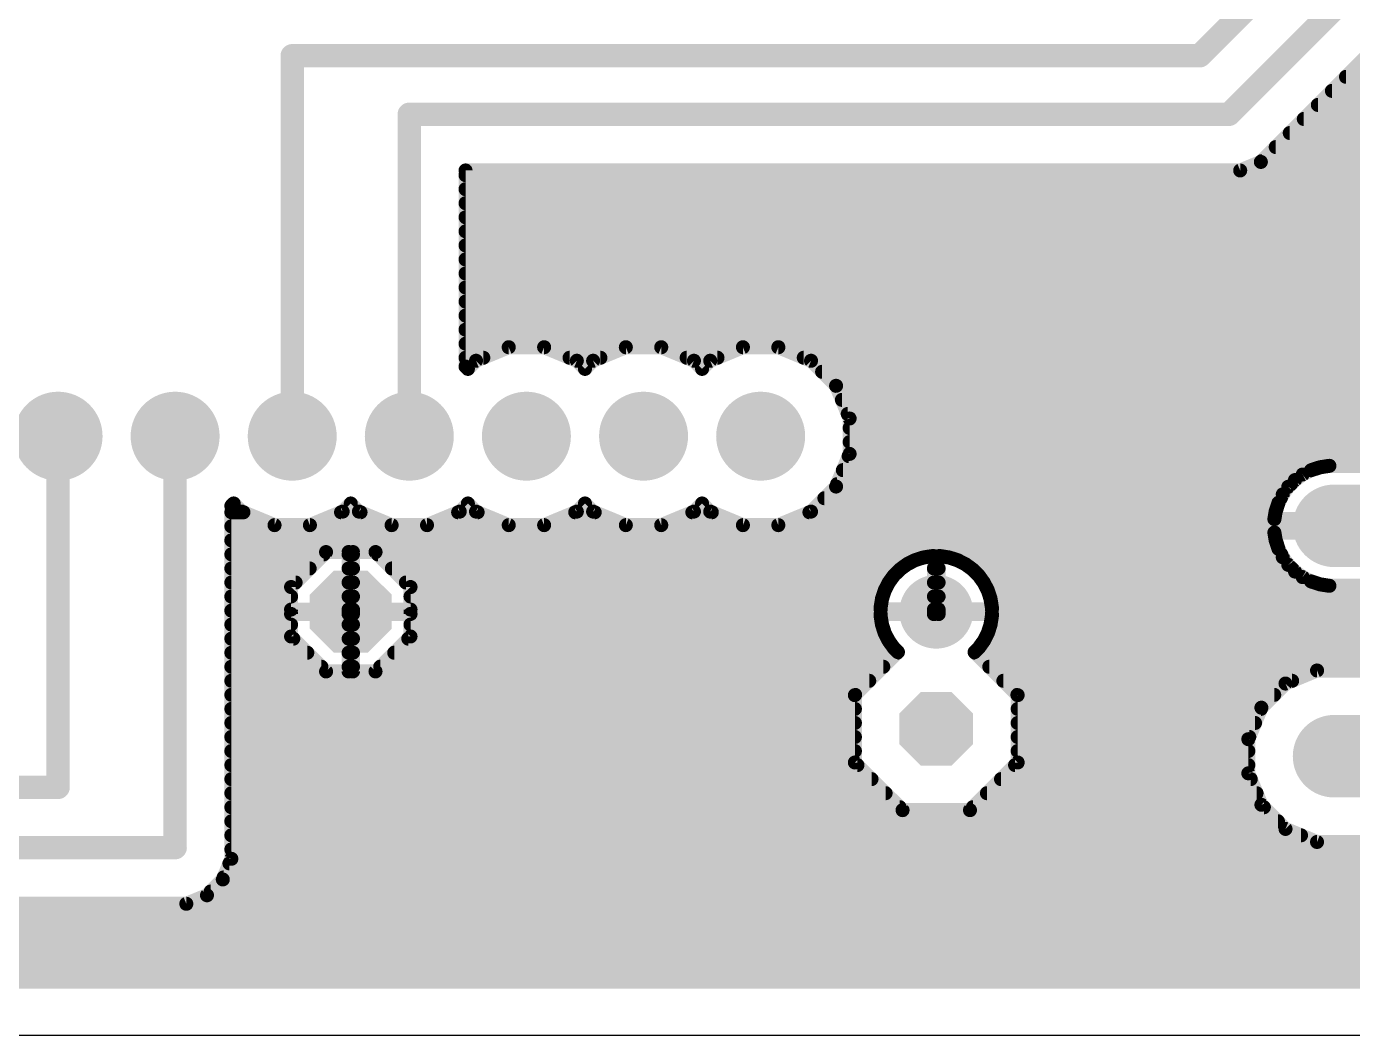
# Model space of a CAD drawing. Header units: millimetres. Extents: x 0 to 653, y 0 to 287.
# Drawn here: x 43.45 to 72.21, y 96.1 to 118 of the extents above; entities that cross this region are included whole.
import ezdxf

# ---------------------------------------------------------------- set-up
doc = ezdxf.new("R2010")
doc.units = ezdxf.units.MM
for name, color, linetype in [('16', 7, 'Continuous'), ('17', 7, 'Continuous'), ('18', 7, 'Continuous'), ('20', 7, 'Continuous')]:
    doc.layers.add(name, color=color, linetype=linetype)

# ---------------------------------------------------------------- blocks, each defined once
blk = doc.blocks.new('ROUNDP')
at = {"const_width": 0.5}
blk.add_lwpolyline([(0, -0.25, 1), (0, 0.25, 1), (0, -0.25)], format="xyb", dxfattribs=at)
blk = doc.blocks.new('OCTAGONP')
at = {"const_width": 0.5}
blk.add_lwpolyline([(-0.25, -0.1036), (-0.25, 0.1036), (-0.1036, 0.25), (0.1036, 0.25), (0.25, 0.1036), (0.25, -0.1036), (0.1036, -0.25), (-0.1036, -0.25), (-0.25, -0.1036), (-0.25, 0.1036)], dxfattribs=at)
blk = doc.blocks.new('LONGP100')
at = {"const_width": 1}
blk.add_lwpolyline([(-0.5, 0), (0.5, 0)], dxfattribs=at)
at = {"const_width": 0.5}
for points in [[(-0.5, 0.25, 1), (-0.5, -0.25)], [(0.5, -0.25, 1), (0.5, 0.25)]]:
    blk.add_lwpolyline(points, format="xyb", dxfattribs=at)
blk = doc.blocks.new('ROUNDV')
at = {"const_width": 0.5}
blk.add_lwpolyline([(0, -0.25, 1), (0, 0.25, 1), (0, -0.25)], format="xyb", dxfattribs=at)

msp = doc.modelspace()

# ---------------------------------------------------------------- linework, layer by layer
at = {"layer": '16'}
for points, const_width in [([(68.897, 117.36), (83.82, 132.283)], 0.508), ([(69.532, 116.09), (84.455, 131.013)], 0.508), ([(84.96, 129.793), (70.223, 115.057)], 0.305), ([(49.212, 109.105), (49.212, 117.36)], 0.508), ([(49.212, 117.36), (68.897, 117.36)], 0.508), ([(72.07, 116.903), (86.347, 116.903)], 0.305), ([(71.765, 116.598), (86.347, 116.598)], 0.305), ([(51.752, 109.105), (51.752, 116.09)], 0.508), ([(51.752, 116.09), (69.532, 116.09)], 0.508), ([(71.46, 116.293), (86.347, 116.293)], 0.305), ([(71.155, 115.989), (86.347, 115.989)], 0.305), ([(70.85, 115.684), (86.347, 115.684)], 0.305), ([(70.546, 115.379), (86.347, 115.379)], 0.305), ([(70.223, 115.057), (69.775, 114.871)], 0.305), ([(70.241, 115.074), (86.347, 115.074)], 0.305), ([(69.775, 114.871), (52.972, 114.871)], 0.305), ([(52.972, 114.871), (52.972, 110.616)], 0.305), ([(52.972, 114.769), (86.347, 114.769)], 0.305), ([(52.972, 114.465), (86.347, 114.465)], 0.305), ([(52.972, 114.16), (86.347, 114.16)], 0.305), ([(52.972, 113.855), (86.347, 113.855)], 0.305), ([(52.972, 113.55), (86.347, 113.55)], 0.305), ([(52.972, 113.245), (86.347, 113.245)], 0.305), ([(52.972, 112.941), (86.347, 112.941)], 0.305), ([(52.972, 112.636), (86.347, 112.636)], 0.305), ([(52.972, 112.331), (86.347, 112.331)], 0.305), ([(52.972, 112.026), (86.347, 112.026)], 0.305), ([(52.972, 111.721), (86.347, 111.721)], 0.305), ([(52.972, 111.417), (86.347, 111.417)], 0.305), ([(52.972, 111.112), (86.347, 111.112)], 0.305), ([(53.199, 110.742), (53.908, 111.036)], 0.305), ([(53.908, 111.036), (54.676, 111.036)], 0.305), ([(54.676, 111.036), (55.386, 110.742)], 0.305), ([(55.739, 110.742), (56.449, 111.036)], 0.305), ([(56.449, 111.036), (57.217, 111.036)], 0.305), ([(57.217, 111.036), (57.926, 110.742)], 0.305), ([(58.279, 110.742), (58.989, 111.036)], 0.305), ([(58.989, 111.036), (59.757, 111.036)], 0.305), ([(59.757, 111.036), (60.466, 110.742)], 0.305), ([(52.972, 110.807), (53.357, 110.807)], 0.305), ([(52.972, 110.616), (53.023, 110.565)], 0.305), ([(53.023, 110.565), (53.199, 110.742)], 0.305), ([(55.228, 110.807), (55.897, 110.807)], 0.305), ([(55.386, 110.742), (55.562, 110.565)], 0.305), ([(55.562, 110.565), (55.739, 110.742)], 0.305), ([(57.768, 110.807), (58.437, 110.807)], 0.305), ([(57.926, 110.742), (58.102, 110.565)], 0.305), ([(58.102, 110.565), (58.279, 110.742)], 0.305), ([(60.308, 110.807), (86.347, 110.807)], 0.305), ([(60.466, 110.742), (61.009, 110.199)], 0.305), ([(60.706, 110.502), (86.347, 110.502)], 0.305), ([(61.009, 110.199), (61.303, 109.489)], 0.305), ([(61.01, 110.197), (86.347, 110.197)], 0.305), ([(49.212, 109.74), (49.212, 109.105)], 0.406), ([(51.752, 109.74), (51.752, 109.105)], 0.406), ([(61.136, 109.893), (86.347, 109.893)], 0.305), ([(61.262, 109.588), (86.347, 109.588)], 0.305), ([(61.303, 109.489), (61.303, 108.721)], 0.305), ([(44.133, 101.485), (44.133, 109.105)], 0.508), ([(46.672, 100.177), (46.672, 109.105)], 0.508), ([(61.303, 109.283), (86.347, 109.283)], 0.305), ([(61.303, 108.978), (86.347, 108.978)], 0.305), ([(61.303, 108.721), (61.009, 108.012)], 0.305), ([(61.283, 108.673), (86.347, 108.673)], 0.305), ([(61.157, 108.369), (71.319, 108.369)], 0.305), ([(71.13, 108.274), (71.312, 108.367)], 0.305), ([(71.312, 108.367), (71.507, 108.43)], 0.305), ([(71.507, 108.43), (71.71, 108.462)], 0.305), ([(71.71, 108.462), (72.561, 108.462)], 0.305), ([(61.009, 108.012), (60.466, 107.469)], 0.305), ([(61.031, 108.064), (70.875, 108.064)], 0.305), ([(70.699, 107.842), (70.819, 108.008)], 0.305), ([(70.819, 108.008), (70.964, 108.153)], 0.305), ([(70.964, 108.153), (71.13, 108.274)], 0.305), ([(60.756, 107.759), (70.656, 107.759)], 0.305), ([(70.606, 107.66), (70.699, 107.842)], 0.305), ([(47.943, 107.645), (47.892, 107.594)], 0.305), ([(47.892, 107.594), (47.892, 99.934)], 0.305), ([(47.892, 107.454), (48.154, 107.454)], 0.305), ([(48.119, 107.469), (47.943, 107.645)], 0.305), ([(48.828, 107.175), (48.119, 107.469)], 0.305), ([(50.306, 107.469), (49.596, 107.175)], 0.305), ([(50.271, 107.454), (50.694, 107.454)], 0.305), ([(50.483, 107.645), (50.306, 107.469)], 0.305), ([(50.659, 107.469), (50.483, 107.645)], 0.305), ([(51.368, 107.175), (50.659, 107.469)], 0.305), ([(52.846, 107.469), (52.136, 107.175)], 0.305), ([(52.811, 107.454), (53.234, 107.454)], 0.305), ([(53.023, 107.645), (52.846, 107.469)], 0.305), ([(53.199, 107.469), (53.023, 107.645)], 0.305), ([(53.908, 107.175), (53.199, 107.469)], 0.305), ([(55.386, 107.469), (54.676, 107.175)], 0.305), ([(55.351, 107.454), (55.774, 107.454)], 0.305), ([(55.562, 107.645), (55.386, 107.469)], 0.305), ([(55.739, 107.469), (55.562, 107.645)], 0.305), ([(56.449, 107.175), (55.739, 107.469)], 0.305), ([(57.926, 107.469), (57.217, 107.175)], 0.305), ([(57.891, 107.454), (58.314, 107.454)], 0.305), ([(58.102, 107.645), (57.926, 107.469)], 0.305), ([(58.279, 107.469), (58.102, 107.645)], 0.305), ([(58.989, 107.175), (58.279, 107.469)], 0.305), ([(60.466, 107.469), (59.757, 107.175)], 0.305), ([(60.431, 107.454), (70.541, 107.454)], 0.305), ([(70.517, 107.306), (70.543, 107.465)], 0.305), ([(70.543, 107.465), (70.606, 107.66)], 0.305), ([(47.892, 107.149), (72.561, 107.149)], 0.305), ([(49.596, 107.175), (48.828, 107.175)], 0.305), ([(52.136, 107.175), (51.368, 107.175)], 0.305), ([(54.676, 107.175), (53.908, 107.175)], 0.305), ([(57.217, 107.175), (56.449, 107.175)], 0.305), ([(59.757, 107.175), (58.989, 107.175)], 0.305), ([(72.561, 107.306), (70.517, 107.306)], 0.305), ([(47.892, 106.845), (70.546, 106.845)], 0.305), ([(70.543, 106.855), (70.517, 107.014)], 0.305), ([(70.517, 107.014), (72.561, 107.014)], 0.305), ([(70.606, 106.66), (70.543, 106.855)], 0.305), ([(49.187, 105.832), (49.946, 106.591)], 0.305), ([(49.946, 106.591), (50.435, 106.591)], 0.305), ([(50.435, 106.591), (50.435, 105.343)], 0.305), ([(50.53, 105.343), (50.53, 106.591)], 0.305), ([(50.53, 106.591), (51.019, 106.591)], 0.305), ([(51.019, 106.591), (51.778, 105.832)], 0.305), ([(70.699, 106.478), (70.606, 106.66)], 0.305), ([(47.892, 106.54), (49.895, 106.54)], 0.305), ([(50.435, 106.54), (50.53, 106.54)], 0.305), ([(51.07, 106.54), (70.667, 106.54)], 0.305), ([(62.397, 106.215), (62.55, 106.327)], 0.305), ([(62.55, 106.327), (62.719, 106.413)], 0.305), ([(62.719, 106.413), (62.9, 106.472)], 0.305), ([(62.9, 106.472), (63.087, 106.502)], 0.305), ([(63.087, 106.502), (63.132, 106.502)], 0.305), ([(63.132, 106.502), (63.132, 105.346)], 0.305), ([(63.233, 105.346), (63.233, 106.502)], 0.305), ([(63.233, 106.502), (63.278, 106.502)], 0.305), ([(63.278, 106.502), (63.465, 106.472)], 0.305), ([(63.465, 106.472), (63.646, 106.413)], 0.305), ([(63.646, 106.413), (63.815, 106.327)], 0.305), ([(63.815, 106.327), (63.968, 106.215)], 0.305), ([(70.819, 106.312), (70.699, 106.478)], 0.305), ([(70.964, 106.167), (70.819, 106.312)], 0.305), ([(47.892, 106.235), (49.59, 106.235)], 0.305), ([(50.435, 106.235), (50.53, 106.235)], 0.305), ([(51.375, 106.235), (62.423, 106.235)], 0.305), ([(62.151, 105.927), (62.262, 106.081)], 0.305), ([(62.262, 106.081), (62.397, 106.215)], 0.305), ([(63.132, 106.235), (63.233, 106.235)], 0.305), ([(63.942, 106.235), (70.896, 106.235)], 0.305), ([(63.968, 106.215), (64.103, 106.081)], 0.305), ([(64.103, 106.081), (64.214, 105.927)], 0.305), ([(71.13, 106.047), (70.964, 106.167)], 0.305), ([(71.312, 105.954), (71.13, 106.047)], 0.305), ([(47.892, 105.93), (49.285, 105.93)], 0.305), ([(49.187, 105.343), (49.187, 105.832)], 0.305), ([(50.435, 105.93), (50.53, 105.93)], 0.305), ([(51.679, 105.93), (62.153, 105.93)], 0.305), ([(51.778, 105.832), (51.778, 105.343)], 0.305), ([(62.006, 105.578), (62.064, 105.758)], 0.305), ([(62.064, 105.758), (62.151, 105.927)], 0.305), ([(63.132, 105.93), (63.233, 105.93)], 0.305), ([(64.213, 105.93), (71.385, 105.93)], 0.305), ([(64.214, 105.927), (64.301, 105.758)], 0.305), ([(64.301, 105.758), (64.359, 105.578)], 0.305), ([(71.507, 105.89), (71.312, 105.954)], 0.305), ([(71.71, 105.858), (71.507, 105.89)], 0.305), ([(72.561, 105.858), (71.71, 105.858)], 0.305), ([(47.892, 105.625), (49.187, 105.625)], 0.305), ([(50.435, 105.625), (50.53, 105.625)], 0.305), ([(51.778, 105.625), (62.021, 105.625)], 0.305), ([(61.976, 105.39), (62.006, 105.578)], 0.305), ([(63.132, 105.625), (63.233, 105.625)], 0.305), ([(64.344, 105.625), (86.347, 105.625)], 0.305), ([(64.359, 105.578), (64.389, 105.39)], 0.305), ([(47.892, 105.321), (50.435, 105.321)], 0.305), ([(50.435, 105.343), (49.187, 105.343)], 0.305), ([(49.187, 104.759), (49.187, 105.248)], 0.305), ([(49.187, 105.248), (50.435, 105.248)], 0.305), ([(50.435, 105.248), (50.435, 105.343)], 0.305), ([(50.435, 105.343), (50.53, 105.343)], 0.305), ([(50.53, 105.248), (50.435, 105.248)], 0.305), ([(50.435, 105.248), (50.435, 104)], 0.305), ([(51.778, 105.343), (50.53, 105.343)], 0.305), ([(50.53, 105.343), (50.53, 105.248)], 0.305), ([(50.53, 105.321), (63.132, 105.321)], 0.305), ([(50.53, 104), (50.53, 105.248)], 0.305), ([(50.53, 105.248), (51.778, 105.248)], 0.305), ([(51.778, 105.248), (51.778, 104.759)], 0.305), ([(61.976, 105.346), (61.976, 105.39)], 0.305), ([(63.132, 105.346), (61.976, 105.346)], 0.305), ([(61.976, 105.2), (61.976, 105.244)], 0.305), ([(61.976, 105.244), (63.132, 105.244)], 0.305), ([(62.006, 105.013), (61.976, 105.2)], 0.305), ([(63.132, 105.346), (63.233, 105.346)], 0.305), ([(63.132, 105.244), (63.132, 105.346)], 0.305), ([(64.389, 105.346), (63.233, 105.346)], 0.305), ([(63.233, 105.346), (63.233, 105.244)], 0.305), ([(63.233, 105.321), (86.347, 105.321)], 0.305), ([(63.233, 105.244), (64.389, 105.244)], 0.305), ([(64.389, 105.2), (64.359, 105.013)], 0.305), ([(64.389, 105.39), (64.389, 105.346)], 0.305), ([(64.389, 105.244), (64.389, 105.2)], 0.305), ([(47.892, 105.016), (49.187, 105.016)], 0.305), ([(50.435, 105.016), (50.53, 105.016)], 0.305), ([(51.778, 105.016), (62.005, 105.016)], 0.305), ([(62.064, 104.832), (62.006, 105.013)], 0.305), ([(62.151, 104.663), (62.064, 104.832)], 0.305), ([(64.301, 104.832), (64.214, 104.663)], 0.305), ([(64.359, 105.013), (64.301, 104.832)], 0.305), ([(64.36, 105.016), (86.347, 105.016)], 0.305), ([(47.892, 104.711), (49.235, 104.711)], 0.305), ([(49.946, 104), (49.187, 104.759)], 0.305), ([(50.435, 104.711), (50.53, 104.711)], 0.305), ([(51.778, 104.759), (51.019, 104)], 0.305), ([(51.73, 104.711), (62.126, 104.711)], 0.305), ([(62.262, 104.509), (62.151, 104.663)], 0.305), ([(64.214, 104.663), (64.103, 104.509)], 0.305), ([(64.239, 104.711), (86.347, 104.711)], 0.305), ([(47.892, 104.406), (49.539, 104.406)], 0.305), ([(50.435, 104.406), (50.53, 104.406)], 0.305), ([(51.425, 104.406), (62.337, 104.406)], 0.305), ([(61.417, 103.486), (62.351, 104.42)], 0.305), ([(62.351, 104.42), (62.262, 104.509)], 0.305), ([(64.103, 104.509), (64.014, 104.42)], 0.305), ([(64.014, 104.42), (64.948, 103.486)], 0.305), ([(64.028, 104.406), (86.347, 104.406)], 0.305), ([(47.892, 104.101), (49.844, 104.101)], 0.305), ([(50.435, 104), (49.946, 104)], 0.305), ([(50.435, 104.101), (50.53, 104.101)], 0.305), ([(51.019, 104), (50.53, 104)], 0.305), ([(51.121, 104.101), (62.032, 104.101)], 0.305), ([(64.333, 104.101), (86.347, 104.101)], 0.305), ([(70.758, 103.737), (71.442, 104.021)], 0.305), ([(71.442, 104.021), (73.973, 104.021)], 0.305), ([(47.892, 103.797), (61.727, 103.797)], 0.305), ([(64.638, 103.797), (70.901, 103.797)], 0.305), ([(70.235, 103.214), (70.758, 103.737)], 0.305), ([(47.892, 103.492), (61.423, 103.492)], 0.305), ([(61.417, 102.024), (61.417, 103.486)], 0.305), ([(64.942, 103.492), (70.513, 103.492)], 0.305), ([(64.948, 103.486), (64.948, 102.024)], 0.305), ([(47.892, 103.187), (61.417, 103.187)], 0.305), ([(64.948, 103.187), (70.224, 103.187)], 0.305), ([(69.952, 102.53), (70.235, 103.214)], 0.305), ([(47.892, 102.882), (61.417, 102.882)], 0.305), ([(64.948, 102.882), (70.097, 102.882)], 0.305), ([(47.892, 102.577), (61.417, 102.577)], 0.305), ([(64.948, 102.577), (69.971, 102.577)], 0.305), ([(69.952, 101.79), (69.952, 102.53)], 0.305), ([(47.892, 102.273), (61.417, 102.273)], 0.305), ([(64.948, 102.273), (69.952, 102.273)], 0.305), ([(47.892, 101.968), (61.473, 101.968)], 0.305), ([(62.451, 100.99), (61.417, 102.024)], 0.305), ([(64.948, 102.024), (63.914, 100.99)], 0.305), ([(64.892, 101.968), (69.952, 101.968)], 0.305), ([(70.235, 101.106), (69.952, 101.79)], 0.305), ([(44.133, 101.485), (21.617, 101.485)], 0.508), ([(47.892, 101.663), (61.778, 101.663)], 0.305), ([(64.587, 101.663), (70.004, 101.663)], 0.305), ([(47.892, 101.358), (62.083, 101.358)], 0.305), ([(64.282, 101.358), (70.13, 101.358)], 0.305), ([(70.758, 100.583), (70.235, 101.106)], 0.305), ([(47.892, 101.053), (62.388, 101.053)], 0.305), ([(63.914, 100.99), (62.451, 100.99)], 0.305), ([(63.977, 101.053), (70.288, 101.053)], 0.305), ([(47.892, 100.749), (70.593, 100.749)], 0.305), ([(71.442, 100.3), (70.758, 100.583)], 0.305), ([(20.637, 100.177), (46.672, 100.177)], 0.508), ([(47.892, 100.444), (71.094, 100.444)], 0.305), ([(73.973, 100.3), (71.442, 100.3)], 0.305), ([(47.892, 100.139), (86.347, 100.139)], 0.305), ([(47.892, 99.934), (47.706, 99.486)], 0.305), ([(47.85, 99.834), (86.347, 99.834)], 0.305), ([(47.706, 99.486), (47.363, 99.143)], 0.305), ([(47.724, 99.529), (86.347, 99.529)], 0.305), ([(47.363, 99.143), (46.915, 98.958)], 0.305), ([(47.444, 99.225), (86.347, 99.225)], 0.305), ([(4.108, 98.92), (86.347, 98.92)], 0.305), ([(46.915, 98.958), (20.395, 98.958)], 0.305), ([(4.108, 98.615), (86.347, 98.615)], 0.305), ([(4.106, 98.31), (86.347, 98.31)], 0.305), ([(3.98, 98.005), (86.347, 98.005)], 0.305), ([(3.831, 97.701), (86.347, 97.701)], 0.305), ([(3.526, 97.396), (86.347, 97.396)], 0.305), ([(3.357, 97.269), (86.347, 97.269)], 0.305)]:
    msp.add_lwpolyline(points, dxfattribs=dict(at, const_width=const_width))
for points, const_width in [([(49.212, 117.233, -1), (49.212, 117.487)], 0.254), ([(49.086, 117.36, -1), (49.34, 117.36)], 0.254), ([(68.987, 117.27, -1), (68.808, 117.45)], 0.254), ([(68.897, 117.487, -1), (68.897, 117.233)], 0.254), ([(72.07, 116.827, -1), (72.07, 116.979)], 0.152), ([(71.765, 116.522, -1), (71.765, 116.674)], 0.152), ([(51.626, 116.09, -1), (51.88, 116.09)], 0.254), ([(51.752, 115.963, -1), (51.752, 116.217)], 0.254), ([(69.622, 116, -1), (69.443, 116.18)], 0.254), ([(69.532, 116.217, -1), (69.532, 115.963)], 0.254), ([(71.46, 116.217, -1), (71.46, 116.37)], 0.152), ([(71.155, 115.912, -1), (71.155, 116.065)], 0.152), ([(70.85, 115.608, -1), (70.85, 115.76)], 0.152), ([(70.546, 115.303, -1), (70.546, 115.455)], 0.152), ([(70.277, 115.003, -1), (70.169, 115.11)], 0.152), ([(70.241, 114.998, -1), (70.241, 115.15)], 0.152), ([(70.194, 115.127, -1), (70.252, 114.986)], 0.152), ([(52.972, 114.795, -1), (52.972, 114.947)], 0.152), ([(52.895, 114.871, -1), (53.048, 114.871)], 0.152), ([(52.972, 114.693, -1), (52.972, 114.846)], 0.152), ([(69.804, 114.801, -1), (69.746, 114.941)], 0.152), ([(69.775, 114.947, -1), (69.775, 114.795)], 0.152), ([(52.972, 114.388, -1), (52.972, 114.541)], 0.152), ([(52.972, 114.084, -1), (52.972, 114.236)], 0.152), ([(52.972, 113.779, -1), (52.972, 113.931)], 0.152), ([(52.972, 113.474, -1), (52.972, 113.626)], 0.152), ([(52.972, 113.169, -1), (52.972, 113.322)], 0.152), ([(52.972, 112.864, -1), (52.972, 113.017)], 0.152), ([(52.972, 112.56, -1), (52.972, 112.712)], 0.152), ([(52.972, 112.255, -1), (52.972, 112.407)], 0.152), ([(52.972, 111.95, -1), (52.972, 112.102)], 0.152), ([(52.972, 111.645, -1), (52.972, 111.798)], 0.152), ([(52.972, 111.34, -1), (52.972, 111.493)], 0.152), ([(52.972, 111.036, -1), (52.972, 111.188)], 0.152), ([(53.908, 110.959, -1), (53.908, 111.112)], 0.152), ([(53.879, 111.106, -1), (53.938, 110.965)], 0.152), ([(54.647, 110.965, -1), (54.706, 111.106)], 0.152), ([(54.676, 111.112, -1), (54.676, 110.959)], 0.152), ([(56.449, 110.959, -1), (56.449, 111.112)], 0.152), ([(56.419, 111.106, -1), (56.478, 110.965)], 0.152), ([(57.187, 110.965, -1), (57.246, 111.106)], 0.152), ([(57.217, 111.112, -1), (57.217, 110.959)], 0.152), ([(58.989, 110.959, -1), (58.989, 111.112)], 0.152), ([(58.959, 111.106, -1), (59.018, 110.965)], 0.152), ([(59.727, 110.965, -1), (59.786, 111.106)], 0.152), ([(59.757, 111.112, -1), (59.757, 110.959)], 0.152), ([(52.972, 110.731, -1), (52.972, 110.883)], 0.152), ([(52.918, 110.562, -1), (53.026, 110.67)], 0.152), ([(53.228, 110.671, -1), (53.17, 110.812)], 0.152), ([(53.145, 110.796, -1), (53.253, 110.688)], 0.152), ([(53.357, 110.883, -1), (53.357, 110.731)], 0.152), ([(55.228, 110.731, -1), (55.228, 110.883)], 0.152), ([(55.332, 110.688, -1), (55.44, 110.796)], 0.152), ([(55.415, 110.812, -1), (55.357, 110.671)], 0.152), ([(55.768, 110.671, -1), (55.71, 110.812)], 0.152), ([(55.685, 110.796, -1), (55.793, 110.688)], 0.152), ([(55.897, 110.883, -1), (55.897, 110.731)], 0.152), ([(57.768, 110.731, -1), (57.768, 110.883)], 0.152), ([(57.872, 110.688, -1), (57.98, 110.796)], 0.152), ([(57.955, 110.812, -1), (57.897, 110.671)], 0.152), ([(58.308, 110.671, -1), (58.25, 110.812)], 0.152), ([(58.225, 110.796, -1), (58.333, 110.688)], 0.152), ([(58.437, 110.883, -1), (58.437, 110.731)], 0.152), ([(60.308, 110.731, -1), (60.308, 110.883)], 0.152), ([(60.412, 110.688, -1), (60.52, 110.796)], 0.152), ([(60.495, 110.812, -1), (60.437, 110.671)], 0.152), ([(53.048, 110.616, -1), (52.895, 110.616)], 0.152), ([(53.076, 110.511, -1), (52.969, 110.619)], 0.152), ([(53.076, 110.619, -1), (52.969, 110.511)], 0.152), ([(55.616, 110.511, -1), (55.509, 110.619)], 0.152), ([(55.616, 110.619, -1), (55.509, 110.511)], 0.152), ([(58.156, 110.511, -1), (58.049, 110.619)], 0.152), ([(58.156, 110.619, -1), (58.049, 110.511)], 0.152), ([(60.706, 110.426, -1), (60.706, 110.578)], 0.152), ([(60.939, 110.169, -1), (61.079, 110.228)], 0.152), ([(61.01, 110.121, -1), (61.01, 110.274)], 0.152), ([(61.063, 110.253, -1), (60.955, 110.145)], 0.152), ([(49.111, 109.74, -1), (49.314, 109.74)], 0.203), ([(51.651, 109.74, -1), (51.854, 109.74)], 0.203), ([(61.136, 109.816, -1), (61.136, 109.969)], 0.152), ([(61.262, 109.512, -1), (61.262, 109.664)], 0.152), ([(61.227, 109.489, -1), (61.379, 109.489)], 0.152), ([(61.373, 109.518, -1), (61.233, 109.46)], 0.152), ([(44.005, 109.105, -1), (44.26, 109.105)], 0.254), ([(46.545, 109.105, -1), (46.8, 109.105)], 0.254), ([(61.303, 109.207, -1), (61.303, 109.359)], 0.152), ([(49.34, 109.105, -1), (49.086, 109.105)], 0.254), ([(49.314, 109.105, -1), (49.111, 109.105)], 0.203), ([(51.88, 109.105, -1), (51.626, 109.105)], 0.254), ([(51.854, 109.105, -1), (51.651, 109.105)], 0.203), ([(61.303, 108.902, -1), (61.303, 109.054)], 0.152), ([(61.283, 108.597, -1), (61.283, 108.75)], 0.152), ([(61.379, 108.721, -1), (61.227, 108.721)], 0.152), ([(61.233, 108.75, -1), (61.373, 108.692)], 0.152), ([(61.157, 108.292, -1), (61.157, 108.445)], 0.152), ([(71.336, 108.294, -1), (71.289, 108.439)], 0.152), ([(71.278, 108.434, -1), (71.347, 108.299)], 0.152), ([(71.319, 108.445, -1), (71.319, 108.292)], 0.152), ([(71.519, 108.355, -1), (71.495, 108.505)], 0.152), ([(71.484, 108.502, -1), (71.531, 108.357)], 0.152), ([(71.71, 108.386, -1), (71.71, 108.538)], 0.152), ([(71.698, 108.537, -1), (71.722, 108.387)], 0.152), ([(61.031, 107.988, -1), (61.031, 108.14)], 0.152), ([(60.955, 108.066, -1), (61.063, 107.958)], 0.152), ([(70.758, 108.053, -1), (70.881, 107.963)], 0.152), ([(70.875, 108.14, -1), (70.875, 107.988)], 0.152), ([(71.009, 108.091, -1), (70.919, 108.215)], 0.152), ([(70.91, 108.207, -1), (71.018, 108.099)], 0.152), ([(71.165, 108.206, -1), (71.095, 108.341)], 0.152), ([(71.085, 108.335, -1), (71.175, 108.212)], 0.152), ([(60.756, 107.683, -1), (60.756, 107.835)], 0.152), ([(61.079, 107.983, -1), (60.939, 108.041)], 0.152), ([(70.76, 107.798, -1), (70.637, 107.887)], 0.152), ([(70.631, 107.877, -1), (70.767, 107.808)], 0.152), ([(70.656, 107.835, -1), (70.656, 107.683)], 0.152), ([(70.873, 107.954, -1), (70.765, 108.062)], 0.152), ([(47.816, 107.594, -1), (47.968, 107.594)], 0.152), ([(47.946, 107.54, -1), (47.838, 107.648)], 0.152), ([(47.892, 107.378, -1), (47.892, 107.53)], 0.152), ([(47.889, 107.591, -1), (47.996, 107.699)], 0.152), ([(47.889, 107.699, -1), (47.996, 107.591)], 0.152), ([(48.09, 107.398, -1), (48.148, 107.539)], 0.152), ([(48.173, 107.523, -1), (48.065, 107.415)], 0.152), ([(48.154, 107.53, -1), (48.154, 107.378)], 0.152), ([(50.271, 107.378, -1), (50.271, 107.53)], 0.152), ([(50.36, 107.415, -1), (50.252, 107.523)], 0.152), ([(50.277, 107.539, -1), (50.335, 107.398)], 0.152), ([(50.429, 107.591, -1), (50.536, 107.699)], 0.152), ([(50.429, 107.699, -1), (50.536, 107.591)], 0.152), ([(50.63, 107.398, -1), (50.688, 107.539)], 0.152), ([(50.713, 107.523, -1), (50.605, 107.415)], 0.152), ([(50.694, 107.53, -1), (50.694, 107.378)], 0.152), ([(52.811, 107.378, -1), (52.811, 107.53)], 0.152), ([(52.9, 107.415, -1), (52.792, 107.523)], 0.152), ([(52.817, 107.539, -1), (52.875, 107.398)], 0.152), ([(52.969, 107.591, -1), (53.076, 107.699)], 0.152), ([(52.969, 107.699, -1), (53.076, 107.591)], 0.152), ([(53.17, 107.398, -1), (53.228, 107.539)], 0.152), ([(53.253, 107.523, -1), (53.145, 107.415)], 0.152), ([(53.234, 107.53, -1), (53.234, 107.378)], 0.152), ([(55.351, 107.378, -1), (55.351, 107.53)], 0.152), ([(55.44, 107.415, -1), (55.332, 107.523)], 0.152), ([(55.357, 107.539, -1), (55.415, 107.398)], 0.152), ([(55.509, 107.591, -1), (55.616, 107.699)], 0.152), ([(55.509, 107.699, -1), (55.616, 107.591)], 0.152), ([(55.71, 107.398, -1), (55.768, 107.539)], 0.152), ([(55.793, 107.523, -1), (55.685, 107.415)], 0.152), ([(55.774, 107.53, -1), (55.774, 107.378)], 0.152), ([(57.891, 107.378, -1), (57.891, 107.53)], 0.152), ([(57.98, 107.415, -1), (57.872, 107.523)], 0.152), ([(57.897, 107.539, -1), (57.955, 107.398)], 0.152), ([(58.049, 107.591, -1), (58.156, 107.699)], 0.152), ([(58.049, 107.699, -1), (58.156, 107.591)], 0.152), ([(58.25, 107.398, -1), (58.308, 107.539)], 0.152), ([(58.333, 107.523, -1), (58.225, 107.415)], 0.152), ([(58.314, 107.53, -1), (58.314, 107.378)], 0.152), ([(60.431, 107.378, -1), (60.431, 107.53)], 0.152), ([(60.52, 107.415, -1), (60.412, 107.523)], 0.152), ([(60.437, 107.539, -1), (60.495, 107.398)], 0.152), ([(70.467, 107.477, -1), (70.618, 107.453)], 0.152), ([(70.674, 107.625, -1), (70.538, 107.694)], 0.152), ([(70.533, 107.683, -1), (70.678, 107.636)], 0.152), ([(70.541, 107.53, -1), (70.541, 107.378)], 0.152), ([(47.892, 107.073, -1), (47.892, 107.226)], 0.152), ([(48.828, 107.099, -1), (48.828, 107.251)], 0.152), ([(48.858, 107.245, -1), (48.799, 107.104)], 0.152), ([(49.626, 107.104, -1), (49.567, 107.245)], 0.152), ([(49.596, 107.251, -1), (49.596, 107.099)], 0.152), ([(51.368, 107.099, -1), (51.368, 107.251)], 0.152), ([(51.398, 107.245, -1), (51.339, 107.104)], 0.152), ([(52.166, 107.104, -1), (52.107, 107.245)], 0.152), ([(52.136, 107.251, -1), (52.136, 107.099)], 0.152), ([(53.908, 107.099, -1), (53.908, 107.251)], 0.152), ([(53.938, 107.245, -1), (53.879, 107.104)], 0.152), ([(54.706, 107.104, -1), (54.647, 107.245)], 0.152), ([(54.676, 107.251, -1), (54.676, 107.099)], 0.152), ([(56.449, 107.099, -1), (56.449, 107.251)], 0.152), ([(56.478, 107.245, -1), (56.419, 107.104)], 0.152), ([(57.246, 107.104, -1), (57.187, 107.245)], 0.152), ([(57.217, 107.251, -1), (57.217, 107.099)], 0.152), ([(58.989, 107.099, -1), (58.989, 107.251)], 0.152), ([(59.018, 107.245, -1), (58.959, 107.104)], 0.152), ([(59.786, 107.104, -1), (59.727, 107.245)], 0.152), ([(59.757, 107.251, -1), (59.757, 107.099)], 0.152), ([(70.517, 107.23, -1), (70.517, 107.382)], 0.152), ([(70.593, 107.294, -1), (70.442, 107.318)], 0.152), ([(70.615, 107.441, -1), (70.47, 107.489)], 0.152), ([(47.892, 106.768, -1), (47.892, 106.921)], 0.152), ([(70.442, 107.002, -1), (70.593, 107.026)], 0.152), ([(70.517, 106.938, -1), (70.517, 107.09)], 0.152), ([(70.47, 106.832, -1), (70.615, 106.879)], 0.152), ([(70.546, 106.921, -1), (70.546, 106.768)], 0.152), ([(49.946, 106.514, -1), (49.946, 106.667)], 0.152), ([(49.892, 106.644, -1), (50, 106.537)], 0.152), ([(50.359, 106.591, -1), (50.511, 106.591)], 0.152), ([(50.435, 106.667, -1), (50.435, 106.514)], 0.152), ([(50.454, 106.591, -1), (50.606, 106.591)], 0.152), ([(50.53, 106.514, -1), (50.53, 106.667)], 0.152), ([(50.965, 106.537, -1), (51.073, 106.644)], 0.152), ([(51.019, 106.667, -1), (51.019, 106.514)], 0.152), ([(70.618, 106.867, -1), (70.467, 106.843)], 0.152), ([(70.538, 106.626, -1), (70.674, 106.695)], 0.152), ([(70.678, 106.684, -1), (70.533, 106.637)], 0.152), ([(47.892, 106.464, -1), (47.892, 106.616)], 0.152), ([(49.895, 106.616, -1), (49.895, 106.464)], 0.152), ([(50.435, 106.464, -1), (50.435, 106.616)], 0.152), ([(50.53, 106.616, -1), (50.53, 106.464)], 0.152), ([(51.07, 106.464, -1), (51.07, 106.616)], 0.152), ([(62.585, 106.259, -1), (62.516, 106.395)], 0.152), ([(62.505, 106.389, -1), (62.595, 106.265)], 0.152), ([(62.743, 106.341, -1), (62.696, 106.486)], 0.152), ([(62.685, 106.481, -1), (62.754, 106.345)], 0.152), ([(62.912, 106.397, -1), (62.888, 106.547)], 0.152), ([(62.876, 106.544, -1), (62.923, 106.399)], 0.152), ([(63.087, 106.425, -1), (63.087, 106.578)], 0.152), ([(63.056, 106.502, -1), (63.208, 106.502)], 0.152), ([(63.076, 106.577, -1), (63.099, 106.426)], 0.152), ([(63.132, 106.578, -1), (63.132, 106.425)], 0.152), ([(63.157, 106.502, -1), (63.309, 106.502)], 0.152), ([(63.233, 106.425, -1), (63.233, 106.578)], 0.152), ([(63.266, 106.426, -1), (63.289, 106.577)], 0.152), ([(63.278, 106.578, -1), (63.278, 106.425)], 0.152), ([(63.441, 106.399, -1), (63.489, 106.544)], 0.152), ([(63.477, 106.547, -1), (63.453, 106.397)], 0.152), ([(63.611, 106.345, -1), (63.68, 106.481)], 0.152), ([(63.669, 106.486, -1), (63.622, 106.341)], 0.152), ([(63.77, 106.265, -1), (63.86, 106.389)], 0.152), ([(63.849, 106.395, -1), (63.78, 106.259)], 0.152), ([(70.637, 106.433, -1), (70.76, 106.523)], 0.152), ([(70.767, 106.512, -1), (70.631, 106.443)], 0.152), ([(70.667, 106.616, -1), (70.667, 106.464)], 0.152), ([(70.765, 106.258, -1), (70.873, 106.366)], 0.152), ([(70.881, 106.357, -1), (70.758, 106.267)], 0.152), ([(47.892, 106.159, -1), (47.892, 106.311)], 0.152), ([(49.59, 106.311, -1), (49.59, 106.159)], 0.152), ([(50.435, 106.159, -1), (50.435, 106.311)], 0.152), ([(50.53, 106.311, -1), (50.53, 106.159)], 0.152), ([(51.375, 106.159, -1), (51.375, 106.311)], 0.152), ([(62.316, 106.027, -1), (62.208, 106.135)], 0.152), ([(62.201, 106.126, -1), (62.324, 106.036)], 0.152), ([(62.441, 106.154, -1), (62.352, 106.277)], 0.152), ([(62.343, 106.269, -1), (62.45, 106.162)], 0.152), ([(62.423, 106.311, -1), (62.423, 106.159)], 0.152), ([(63.132, 106.159, -1), (63.132, 106.311)], 0.152), ([(63.233, 106.311, -1), (63.233, 106.159)], 0.152), ([(63.942, 106.159, -1), (63.942, 106.311)], 0.152), ([(63.915, 106.162, -1), (64.022, 106.269)], 0.152), ([(64.013, 106.277, -1), (63.924, 106.154)], 0.152), ([(64.041, 106.036, -1), (64.164, 106.126)], 0.152), ([(64.157, 106.135, -1), (64.049, 106.027)], 0.152), ([(70.919, 106.106, -1), (71.009, 106.229)], 0.152), ([(70.896, 106.311, -1), (70.896, 106.159)], 0.152), ([(71.018, 106.221, -1), (70.91, 106.113)], 0.152), ([(71.095, 105.979, -1), (71.165, 106.115)], 0.152), ([(71.175, 106.108, -1), (71.085, 105.985)], 0.152), ([(47.892, 105.854, -1), (47.892, 106.006)], 0.152), ([(49.111, 105.832, -1), (49.263, 105.832)], 0.152), ([(49.241, 105.778, -1), (49.133, 105.886)], 0.152), ([(49.285, 106.006, -1), (49.285, 105.854)], 0.152), ([(50.435, 105.854, -1), (50.435, 106.006)], 0.152), ([(50.53, 106.006, -1), (50.53, 105.854)], 0.152), ([(51.679, 105.854, -1), (51.679, 106.006)], 0.152), ([(51.702, 105.832, -1), (51.854, 105.832)], 0.152), ([(51.832, 105.886, -1), (51.724, 105.778)], 0.152), ([(62.132, 105.724, -1), (61.996, 105.793)], 0.152), ([(61.992, 105.782, -1), (62.137, 105.735)], 0.152), ([(62.212, 105.883, -1), (62.089, 105.972)], 0.152), ([(62.083, 105.962, -1), (62.218, 105.893)], 0.152), ([(62.153, 106.006, -1), (62.153, 105.854)], 0.152), ([(63.132, 105.854, -1), (63.132, 106.006)], 0.152), ([(63.233, 106.006, -1), (63.233, 105.854)], 0.152), ([(64.213, 105.854, -1), (64.213, 106.006)], 0.152), ([(64.147, 105.893, -1), (64.282, 105.962)], 0.152), ([(64.276, 105.972, -1), (64.153, 105.883)], 0.152), ([(64.228, 105.735, -1), (64.373, 105.782)], 0.152), ([(64.368, 105.793, -1), (64.233, 105.724)], 0.152), ([(71.289, 105.881, -1), (71.336, 106.026)], 0.152), ([(71.347, 106.022, -1), (71.278, 105.886)], 0.152), ([(71.385, 106.006, -1), (71.385, 105.854)], 0.152), ([(71.495, 105.815, -1), (71.519, 105.966)], 0.152), ([(71.531, 105.963, -1), (71.484, 105.818)], 0.152), ([(71.71, 105.782, -1), (71.71, 105.935)], 0.152), ([(71.722, 105.934, -1), (71.698, 105.783)], 0.152), ([(47.892, 105.549, -1), (47.892, 105.702)], 0.152), ([(49.187, 105.702, -1), (49.187, 105.549)], 0.152), ([(50.435, 105.549, -1), (50.435, 105.702)], 0.152), ([(50.53, 105.702, -1), (50.53, 105.549)], 0.152), ([(51.778, 105.549, -1), (51.778, 105.702)], 0.152), ([(62.078, 105.554, -1), (61.933, 105.601)], 0.152), ([(61.93, 105.59, -1), (62.081, 105.566)], 0.152), ([(62.021, 105.702, -1), (62.021, 105.549)], 0.152), ([(63.132, 105.549, -1), (63.132, 105.702)], 0.152), ([(63.233, 105.702, -1), (63.233, 105.549)], 0.152), ([(64.344, 105.549, -1), (64.344, 105.702)], 0.152), ([(64.284, 105.566, -1), (64.434, 105.59)], 0.152), ([(64.432, 105.601, -1), (64.287, 105.554)], 0.152), ([(47.892, 105.244, -1), (47.892, 105.397)], 0.152), ([(49.187, 105.267, -1), (49.187, 105.419)], 0.152), ([(49.263, 105.343, -1), (49.111, 105.343)], 0.152), ([(49.111, 105.248, -1), (49.263, 105.248)], 0.152), ([(49.187, 105.171, -1), (49.187, 105.324)], 0.152), ([(50.359, 105.343, -1), (50.511, 105.343)], 0.152), ([(50.435, 105.267, -1), (50.435, 105.419)], 0.152), ([(50.511, 105.343, -1), (50.359, 105.343)], 0.152), ([(50.435, 105.171, -1), (50.435, 105.324)], 0.152), ([(50.359, 105.248, -1), (50.511, 105.248)], 0.152), ([(50.511, 105.248, -1), (50.359, 105.248)], 0.152), ([(50.435, 105.419, -1), (50.435, 105.267)], 0.152), ([(50.435, 105.397, -1), (50.435, 105.244)], 0.152), ([(50.435, 105.324, -1), (50.435, 105.171)], 0.152), ([(50.53, 105.267, -1), (50.53, 105.419)], 0.152), ([(50.454, 105.343, -1), (50.606, 105.343)], 0.152), ([(50.53, 105.244, -1), (50.53, 105.397)], 0.152), ([(50.606, 105.343, -1), (50.454, 105.343)], 0.152), ([(50.454, 105.248, -1), (50.606, 105.248)], 0.152), ([(50.53, 105.171, -1), (50.53, 105.324)], 0.152), ([(50.606, 105.248, -1), (50.454, 105.248)], 0.152), ([(50.53, 105.419, -1), (50.53, 105.267)], 0.152), ([(50.53, 105.324, -1), (50.53, 105.171)], 0.152), ([(51.854, 105.343, -1), (51.702, 105.343)], 0.152), ([(51.702, 105.248, -1), (51.854, 105.248)], 0.152), ([(51.778, 105.419, -1), (51.778, 105.267)], 0.152), ([(51.778, 105.324, -1), (51.778, 105.171)], 0.152), ([(61.9, 105.39, -1), (62.052, 105.39)], 0.152), ([(61.976, 105.27, -1), (61.976, 105.422)], 0.152), ([(62.051, 105.378, -1), (61.901, 105.402)], 0.152), ([(62.052, 105.346, -1), (61.9, 105.346)], 0.152), ([(61.9, 105.244, -1), (62.052, 105.244)], 0.152), ([(61.976, 105.168, -1), (61.976, 105.321)], 0.152), ([(61.901, 105.188, -1), (62.051, 105.212)], 0.152), ([(62.052, 105.2, -1), (61.9, 105.2)], 0.152), ([(63.132, 105.27, -1), (63.132, 105.422)], 0.152), ([(63.056, 105.346, -1), (63.208, 105.346)], 0.152), ([(63.208, 105.346, -1), (63.056, 105.346)], 0.152), ([(63.208, 105.244, -1), (63.056, 105.244)], 0.152), ([(63.132, 105.422, -1), (63.132, 105.27)], 0.152), ([(63.132, 105.397, -1), (63.132, 105.244)], 0.152), ([(63.132, 105.321, -1), (63.132, 105.168)], 0.152), ([(63.233, 105.27, -1), (63.233, 105.422)], 0.152), ([(63.157, 105.346, -1), (63.309, 105.346)], 0.152), ([(63.233, 105.244, -1), (63.233, 105.397)], 0.152), ([(63.309, 105.346, -1), (63.157, 105.346)], 0.152), ([(63.233, 105.168, -1), (63.233, 105.321)], 0.152), ([(63.309, 105.244, -1), (63.157, 105.244)], 0.152), ([(63.233, 105.422, -1), (63.233, 105.27)], 0.152), ([(64.313, 105.39, -1), (64.465, 105.39)], 0.152), ([(64.465, 105.346, -1), (64.313, 105.346)], 0.152), ([(64.313, 105.244, -1), (64.465, 105.244)], 0.152), ([(64.465, 105.2, -1), (64.313, 105.2)], 0.152), ([(64.464, 105.402, -1), (64.314, 105.378)], 0.152), ([(64.314, 105.212, -1), (64.464, 105.188)], 0.152), ([(64.389, 105.422, -1), (64.389, 105.27)], 0.152), ([(64.389, 105.321, -1), (64.389, 105.168)], 0.152), ([(47.892, 104.94, -1), (47.892, 105.092)], 0.152), ([(49.187, 105.092, -1), (49.187, 104.94)], 0.152), ([(50.435, 104.94, -1), (50.435, 105.092)], 0.152), ([(50.53, 105.092, -1), (50.53, 104.94)], 0.152), ([(51.778, 104.94, -1), (51.778, 105.092)], 0.152), ([(61.933, 104.989, -1), (62.078, 105.036)], 0.152), ([(62.081, 105.025, -1), (61.93, 105.001)], 0.152), ([(61.996, 104.797, -1), (62.132, 104.867)], 0.152), ([(62.005, 105.092, -1), (62.005, 104.94)], 0.152), ([(64.233, 104.867, -1), (64.368, 104.797)], 0.152), ([(64.36, 104.94, -1), (64.36, 105.092)], 0.152), ([(64.434, 105.001, -1), (64.284, 105.025)], 0.152), ([(64.287, 105.036, -1), (64.432, 104.989)], 0.152), ([(47.892, 104.635, -1), (47.892, 104.787)], 0.152), ([(49.133, 104.705, -1), (49.241, 104.812)], 0.152), ([(49.263, 104.759, -1), (49.111, 104.759)], 0.152), ([(49.235, 104.787, -1), (49.235, 104.635)], 0.152), ([(50.435, 104.635, -1), (50.435, 104.787)], 0.152), ([(50.53, 104.787, -1), (50.53, 104.635)], 0.152), ([(51.73, 104.635, -1), (51.73, 104.787)], 0.152), ([(51.854, 104.759, -1), (51.702, 104.759)], 0.152), ([(51.724, 104.812, -1), (51.832, 104.705)], 0.152), ([(62.137, 104.856, -1), (61.992, 104.808)], 0.152), ([(62.089, 104.618, -1), (62.212, 104.708)], 0.152), ([(62.218, 104.697, -1), (62.083, 104.628)], 0.152), ([(62.126, 104.787, -1), (62.126, 104.635)], 0.152), ([(64.282, 104.628, -1), (64.147, 104.697)], 0.152), ([(64.153, 104.708, -1), (64.276, 104.618)], 0.152), ([(64.239, 104.635, -1), (64.239, 104.787)], 0.152), ([(64.373, 104.808, -1), (64.228, 104.856)], 0.152), ([(47.892, 104.33, -1), (47.892, 104.482)], 0.152), ([(49.539, 104.482, -1), (49.539, 104.33)], 0.152), ([(50.435, 104.33, -1), (50.435, 104.482)], 0.152), ([(50.53, 104.482, -1), (50.53, 104.33)], 0.152), ([(51.425, 104.33, -1), (51.425, 104.482)], 0.152), ([(62.208, 104.455, -1), (62.316, 104.563)], 0.152), ([(62.324, 104.554, -1), (62.201, 104.464)], 0.152), ([(62.297, 104.474, -1), (62.405, 104.366)], 0.152), ([(62.405, 104.474, -1), (62.297, 104.366)], 0.152), ([(62.337, 104.482, -1), (62.337, 104.33)], 0.152), ([(63.96, 104.366, -1), (64.068, 104.474)], 0.152), ([(64.068, 104.366, -1), (63.96, 104.474)], 0.152), ([(64.028, 104.33, -1), (64.028, 104.482)], 0.152), ([(64.164, 104.464, -1), (64.041, 104.554)], 0.152), ([(64.049, 104.563, -1), (64.157, 104.455)], 0.152), ([(47.892, 104.025, -1), (47.892, 104.178)], 0.152), ([(49.844, 104.178, -1), (49.844, 104.025)], 0.152), ([(49.946, 103.924, -1), (49.946, 104.076)], 0.152), ([(50, 104.054, -1), (49.892, 103.946)], 0.152), ([(50.435, 104.025, -1), (50.435, 104.178)], 0.152), ([(50.435, 104.076, -1), (50.435, 103.924)], 0.152), ([(50.53, 103.924, -1), (50.53, 104.076)], 0.152), ([(50.53, 104.178, -1), (50.53, 104.025)], 0.152), ([(51.073, 103.946, -1), (50.965, 104.054)], 0.152), ([(51.019, 104.076, -1), (51.019, 103.924)], 0.152), ([(51.121, 104.025, -1), (51.121, 104.178)], 0.152), ([(62.032, 104.178, -1), (62.032, 104.025)], 0.152), ([(64.333, 104.025, -1), (64.333, 104.178)], 0.152), ([(71.442, 103.945, -1), (71.442, 104.097)], 0.152), ([(71.413, 104.091, -1), (71.471, 103.95)], 0.152), ([(47.892, 103.72, -1), (47.892, 103.873)], 0.152), ([(50.511, 104, -1), (50.359, 104)], 0.152), ([(50.606, 104, -1), (50.454, 104)], 0.152), ([(61.727, 103.873, -1), (61.727, 103.72)], 0.152), ([(64.638, 103.72, -1), (64.638, 103.873)], 0.152), ([(70.787, 103.667, -1), (70.729, 103.808)], 0.152), ([(70.704, 103.791, -1), (70.812, 103.684)], 0.152), ([(70.901, 103.873, -1), (70.901, 103.72)], 0.152), ([(47.892, 103.416, -1), (47.892, 103.568)], 0.152), ([(61.341, 103.486, -1), (61.493, 103.486)], 0.152), ([(61.471, 103.432, -1), (61.363, 103.54)], 0.152), ([(61.423, 103.568, -1), (61.423, 103.416)], 0.152), ([(64.942, 103.416, -1), (64.942, 103.568)], 0.152), ([(64.872, 103.486, -1), (65.024, 103.486)], 0.152), ([(65.002, 103.54, -1), (64.894, 103.432)], 0.152), ([(70.513, 103.568, -1), (70.513, 103.416)], 0.152), ([(47.892, 103.111, -1), (47.892, 103.263)], 0.152), ([(61.417, 103.263, -1), (61.417, 103.111)], 0.152), ([(64.948, 103.111, -1), (64.948, 103.263)], 0.152), ([(70.289, 103.16, -1), (70.181, 103.268)], 0.152), ([(70.165, 103.243, -1), (70.305, 103.185)], 0.152), ([(70.224, 103.263, -1), (70.224, 103.111)], 0.152), ([(47.892, 102.806, -1), (47.892, 102.958)], 0.152), ([(61.417, 102.958, -1), (61.417, 102.806)], 0.152), ([(64.948, 102.806, -1), (64.948, 102.958)], 0.152), ([(70.097, 102.958, -1), (70.097, 102.806)], 0.152), ([(47.892, 102.501, -1), (47.892, 102.654)], 0.152), ([(61.417, 102.654, -1), (61.417, 102.501)], 0.152), ([(64.948, 102.501, -1), (64.948, 102.654)], 0.152), ([(69.875, 102.53, -1), (70.028, 102.53)], 0.152), ([(69.971, 102.654, -1), (69.971, 102.501)], 0.152), ([(47.892, 102.196, -1), (47.892, 102.349)], 0.152), ([(61.417, 102.349, -1), (61.417, 102.196)], 0.152), ([(64.948, 102.196, -1), (64.948, 102.349)], 0.152), ([(70.022, 102.501, -1), (69.881, 102.559)], 0.152), ([(69.952, 102.349, -1), (69.952, 102.196)], 0.152), ([(47.892, 101.892, -1), (47.892, 102.044)], 0.152), ([(61.363, 101.97, -1), (61.471, 102.078)], 0.152), ([(61.473, 102.044, -1), (61.473, 101.892)], 0.152), ([(64.892, 101.892, -1), (64.892, 102.044)], 0.152), ([(64.894, 102.078, -1), (65.002, 101.97)], 0.152), ([(69.952, 102.044, -1), (69.952, 101.892)], 0.152), ([(61.493, 102.024, -1), (61.341, 102.024)], 0.152), ([(65.024, 102.024, -1), (64.872, 102.024)], 0.152), ([(69.881, 101.761, -1), (70.022, 101.819)], 0.152), ([(70.028, 101.79, -1), (69.875, 101.79)], 0.152), ([(44.26, 101.485, -1), (44.005, 101.485)], 0.254), ([(44.133, 101.612, -1), (44.133, 101.358)], 0.254), ([(47.892, 101.587, -1), (47.892, 101.739)], 0.152), ([(61.778, 101.739, -1), (61.778, 101.587)], 0.152), ([(64.587, 101.587, -1), (64.587, 101.739)], 0.152), ([(70.004, 101.739, -1), (70.004, 101.587)], 0.152), ([(47.892, 101.282, -1), (47.892, 101.434)], 0.152), ([(62.083, 101.434, -1), (62.083, 101.282)], 0.152), ([(64.282, 101.282, -1), (64.282, 101.434)], 0.152), ([(70.13, 101.434, -1), (70.13, 101.282)], 0.152), ([(70.181, 101.052, -1), (70.289, 101.16)], 0.152), ([(47.892, 100.977, -1), (47.892, 101.13)], 0.152), ([(62.451, 100.914, -1), (62.451, 101.066)], 0.152), ([(62.388, 101.13, -1), (62.388, 100.977)], 0.152), ([(62.505, 101.044, -1), (62.397, 100.936)], 0.152), ([(63.968, 100.936, -1), (63.86, 101.044)], 0.152), ([(63.977, 100.977, -1), (63.977, 101.13)], 0.152), ([(63.914, 101.066, -1), (63.914, 100.914)], 0.152), ([(70.305, 101.135, -1), (70.165, 101.077)], 0.152), ([(70.288, 101.13, -1), (70.288, 100.977)], 0.152), ([(47.892, 100.672, -1), (47.892, 100.825)], 0.152), ([(70.593, 100.825, -1), (70.593, 100.672)], 0.152), ([(70.729, 100.512, -1), (70.787, 100.653)], 0.152), ([(70.812, 100.637, -1), (70.704, 100.529)], 0.152), ([(46.672, 100.304, -1), (46.672, 100.05)], 0.254), ([(47.892, 100.368, -1), (47.892, 100.52)], 0.152), ([(71.094, 100.52, -1), (71.094, 100.368)], 0.152), ([(71.442, 100.223, -1), (71.442, 100.376)], 0.152), ([(71.471, 100.37, -1), (71.413, 100.229)], 0.152), ([(46.8, 100.177, -1), (46.545, 100.177)], 0.254), ([(47.892, 100.063, -1), (47.892, 100.215)], 0.152), ([(47.85, 99.758, -1), (47.85, 99.91)], 0.152), ([(47.968, 99.934, -1), (47.816, 99.934)], 0.152), ([(47.821, 99.963, -1), (47.962, 99.905)], 0.152), ([(47.776, 99.457, -1), (47.636, 99.515)], 0.152), ([(47.724, 99.453, -1), (47.724, 99.606)], 0.152), ([(47.652, 99.54, -1), (47.76, 99.432)], 0.152), ([(47.417, 99.089, -1), (47.309, 99.197)], 0.152), ([(47.334, 99.214, -1), (47.392, 99.073)], 0.152), ([(47.444, 99.148, -1), (47.444, 99.301)], 0.152), ([(46.944, 98.887, -1), (46.886, 99.028)], 0.152), ([(46.915, 99.034, -1), (46.915, 98.881)], 0.152)]:
    msp.add_lwpolyline(points, format="xyb", dxfattribs=dict(at, const_width=const_width))
at = {"layer": '20'}
msp.add_line((187.94, 96.1), (0, 96.1), dxfattribs=at)

# ---------------------------------------------------------------- block references
at = {"layer": '17'}
for name, p, xscale, yscale in [('ROUNDP', (44.133, 109.105), -1.9304, 1.9304), ('ROUNDP', (44.133, 109.105), -1.9304, 1.9304), ('ROUNDP', (46.672, 109.105), -1.9304, 1.9304), ('ROUNDP', (46.672, 109.105), -1.9304, 1.9304), ('ROUNDP', (49.212, 109.105), -1.9304, 1.9304), ('ROUNDP', (49.212, 109.105), -1.9304, 1.9304), ('ROUNDP', (51.752, 109.105), -1.9304, 1.9304), ('ROUNDP', (51.752, 109.105), -1.9304, 1.9304), ('ROUNDP', (54.292, 109.105), -1.9304, 1.9304), ('ROUNDP', (54.292, 109.105), -1.9304, 1.9304), ('ROUNDP', (56.833, 109.105), -1.9304, 1.9304), ('ROUNDP', (56.833, 109.105), -1.9304, 1.9304), ('ROUNDP', (59.373, 109.105), -1.9304, 1.9304), ('ROUNDP', (59.373, 109.105), -1.9304, 1.9304), ('LONGP100', (72.707, 107.16), -1.7907, 1.7907), ('LONGP100', (72.707, 107.16), -1.7907, 1.7907), ('OCTAGONP', (50.483, 105.295), -1.778, 1.778), ('OCTAGONP', (50.483, 105.295), -1.778, 1.778), ('LONGP100', (72.707, 102.16), -1.7907, 1.7907), ('LONGP100', (72.707, 102.16), -1.7907, 1.7907)]:
    msp.add_blockref(name, p, dxfattribs=dict(at, xscale=xscale, yscale=yscale))
at = {"layer": '17', "xscale": -1.6002, "yscale": 1.6002, "rotation": 90}
for name, p in [('ROUNDP', (63.182, 105.295)), ('ROUNDP', (63.182, 105.295)), ('OCTAGONP', (63.182, 102.755)), ('OCTAGONP', (63.182, 102.755))]:
    msp.add_blockref(name, p, dxfattribs=at)
at = {"layer": '18', "xscale": -2, "yscale": 2, "rotation": 180}
msp.add_blockref('ROUNDV', (64.77, 113.233), dxfattribs=at)
msp.add_blockref('ROUNDV', (64.77, 113.233), dxfattribs=at)

doc.saveas('drawing.dxf')
